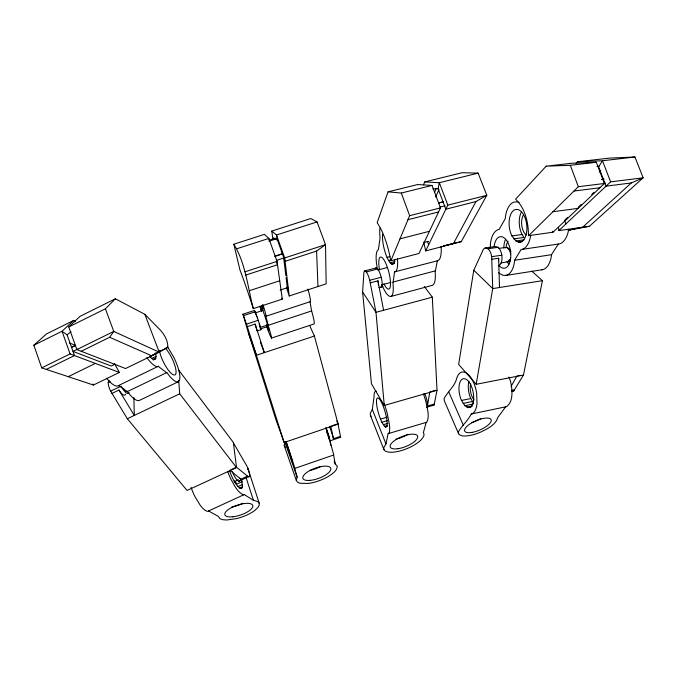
<?xml version="1.0" encoding="UTF-8"?>
<svg xmlns="http://www.w3.org/2000/svg" width="677" height="677" viewBox="0 0 677 677"><rect width="100%" height="100%" fill="white"/><g stroke="black" fill="none" stroke-linecap="round" stroke-linejoin="round"><path stroke-width="1.02" d="M255.347 312.943L263.091 310.184M229.545 470.642A15.038 4.062 65.7 0 0 239.717 487.889L241.071 488.396L242.036 487.956L242.552 486.611L241.681 480.01M259.291 323.919L260.967 329.733L257.099 331.002L255.136 324.097L247.317 326.669L284.145 442.513L338.128 424.115L314.399 336.037L309.727 325.662M490.266 247.68L490.427 243.762A23.289 12.034 82.5 0 1 498.467 229.528L499.11 229.503L505.33 218.51L505.389 217.275A24.11 12.821 83.5 0 1 513.97 202.084L517.313 201.814L519.124 202.55M296.323 480.475L284.205 445.534L284.924 442.073L297.127 477.167L296.323 480.475L297.567 482.193L300.106 483.293L308.247 483.437A21.706 7.853 -20.1 0 0 328.421 476.43C332.035 473.925 337.044 471.2 337.298 466.267L335.225 463.973L334.159 461.079M530.683 235.613A24.11 12.821 83.5 0 1 521.798 249.508L521.104 249.508L514.571 260.273L514.512 261.491A23.289 12.034 82.5 0 1 506.049 275.412L502.893 275.294L499.719 273.635A23.289 12.034 82.5 0 1 498.492 272.569M568.697 229.275A23.754 13.396 83.8 0 1 559.126 244.016L558.398 244.025L551.476 254.704L551.4 255.906A22.959 12.584 82.7 0 1 542.429 269.717L506.049 275.412M558.618 227.726L558.847 230.603L589.379 226.287L643.15 177.814L634.941 157.005L609.198 158.139L577.532 161.769L576.085 163.259M424.284 286.473L432.324 297.186L437.02 390.299L384.257 405.464L375.98 312.317L362.593 291.965L363.82 274.092A10.13 2.454 75.5 0 1 364.785 270.868L376.175 267.914L377.766 268.964A10.113 2.556 75.5 0 1 381.955 281.048A10.113 2.556 75.5 0 1 380.398 287.276M314.399 336.037L256.558 355.222L248.408 332.864L275.767 419.19L284.145 442.513M167.769 347.183C168.091 340.692 164.274 334.396 159.992 329.75L144.836 314.297L115.378 298.794L80.106 316.303L68.758 326.957L76.865 349.594L125.541 368.542L159.239 352.184L167.769 347.183L165.95 348.071M498.306 265.748A9.723 4.976 82.5 0 0 502.029 257.725A9.723 4.976 82.5 0 0 498.12 247.3L495.479 246.513L485.375 247.943A9.766 4.917 82.4 0 0 482.396 251.463L473.782 270.208L458.659 364.429L476.185 384.291L523.465 375.058L542.421 280.676L531.699 271.045M437.02 390.299L434.279 404.059L427.441 406.031L429.802 391.975L435.802 390.257M381.836 284.526A24.237 6.262 75.5 0 0 386.905 294.106L388.962 296.077L390.739 296.509A24.237 6.262 75.5 0 0 392.99 283.333L394.539 271.892L437.799 260.679A24.956 7.667 76.1 0 0 441.065 246.394M423.396 393.972A22.045 5.687 73.6 0 1 426.053 402.299C427.195 408.696 429.895 416.05 426.798 422.236L426.197 422.406L423.32 432.823L423.904 433.5L423.929 435.658C421.737 440.795 416.533 443.663 411.929 446.338A21.562 7.785 -21.9 0 1 392.118 452.261L388.302 452.109L385.509 451.246L383.952 449.714L370.488 415.543L370.217 413.325L372.325 409.475L374.042 396.917A22.214 4.934 73.7 0 1 376.099 391.171L376.42 391.348M476.185 384.291L492.729 288.588L491.671 256.685A9.766 4.917 82.4 0 0 487.982 248.747L485.375 247.943M149.338 356.144A17.153 4.993 63.2 0 0 151.53 358.209L153.425 359.292L154.881 359.318L155.812 358.302L155.922 353.521L150.396 356.204M178.5 369.837L233.303 442.36L236.552 467.595L187.072 490.453L127.327 418.741L110.664 391.171A9.986 3.368 63.6 0 1 108.218 382.564L109.107 380.559M425.681 250.896L445.855 209.201L438.087 188.688L439.331 182.722L478.123 173.126L486.805 195.289L461.257 241.638L425.681 250.896L423.768 242.112M383.952 449.714L383.741 447.615L385.966 443.917L388.116 433.644L426.197 422.406M390.739 296.509L432.129 285.423A24.033 7.142 75.6 0 0 435.167 272.146L437.367 260.628M510.729 257.709L508.918 261.525L500.972 262.989M432.764 405.472A9.173 2.437 73.7 0 0 433.965 405.117L434.279 404.059M388.048 191.845L377.157 222.64L379.518 226.516A33.689 8.716 75.8 0 1 390.206 257.835L390.857 260.806L418.97 253.486L440.482 207.898L432.002 185.439L417.65 184.542L388.048 191.845L401.3 193.038L432.002 185.439M390.857 260.806L409.636 215.684L401.3 193.038M423.506 184.846L424.716 181.927L462.154 172.703L478.123 173.126M434.431 192.513L436.081 188.79M435.607 197.032L438.967 189.594M447.836 205.123L445.855 209.201L475.973 201.551L486.805 195.289L447.836 205.123L439.331 182.722L424.716 181.927M475.973 201.551L453.395 243.678L443.35 245.963L451 243.965M508.918 261.525L509.823 259.892M510.991 386.55L516.949 375.963M511.55 391.484A8.852 4.443 78.2 0 0 513.775 390.883L523.465 375.058M458.617 433.788L444.34 400.826L444.07 398.719C447.514 391.636 454.775 386.432 456.67 378.451A21.605 10.062 78.2 0 1 462.721 371.901L465.48 372.477L468.315 374.483A21.605 10.062 78.2 0 1 476.642 392.965L477.023 403.788A21.605 10.062 78.2 0 1 472.334 413.723L471.251 414.002C467.942 420.722 462.002 425.478 458.405 431.799L458.617 433.788L460.123 435.193L462.823 435.92A21.055 7.337 -23.3 0 0 480.856 432.028C487.034 428.973 494.185 425.689 497.282 419.122L497.273 418.259L505.601 406.852L506.734 406.555C512.811 401.766 512.286 392.905 511.473 385.983A21.317 10.57 78 0 0 508.943 376.996M509.079 260.222L507.97 261.948L506.963 261.872M81.206 351.278L109.649 337.273L113.778 331.434L105.392 308.797L115.378 298.794M106.611 378.198A24.964 8.285 63 0 0 118.314 385.805L118.644 385.475L128.19 392.533A24.033 7.709 63.5 0 0 139.614 400.319L178.356 381.718L179.532 380.161L179.913 377.267A24.169 6.804 63.6 0 0 173.811 357.388L167.786 347.098M178.356 381.718A24.169 6.804 63.6 0 1 167.642 373.518L158.376 366.435A25.108 7.312 63.2 0 1 146.841 357.6M160.483 350.72L151.716 355.823L109.649 337.273M546.17 166.17L515.62 199.123L518.751 202.677A32.31 16.984 83.3 0 1 528.39 232.753L528.635 235.664L553.033 232.203L604.417 183.467L596.319 162.285L571.506 163.259L546.17 166.17L570.322 165.298L596.319 162.285M528.635 235.664L578.353 186.725L604.417 183.467M599.289 172.026L600.787 170.57M565.312 219.534L567.571 217.385M578.141 207.357L581.154 204.488M591.715 194.451L593.983 192.302M558.847 230.603L610.612 181.859L643.15 177.814L631.277 182.951L606.033 186.158L598.629 166.813L602.488 160.754L634.941 157.005M75.502 321.296L73.632 320.466L62.03 331.273L33.85 345.236L41.703 367.865L93.418 385.035L119.355 372.443L114.54 363.701M631.277 182.951L582.66 227.235L568.35 230.112M33.85 345.236L46.493 333.93L73.632 320.466M46.315 369.397L74.487 355.56L67.082 334.844L70.967 331.772M271.756 231.094L276.47 235.021L277.578 240.352L285.102 261.33L316.591 251.057L325.51 244.668L317.064 221.921L310.768 218.536L271.756 231.094L272.916 239.218M68.758 326.957L105.392 308.797M75.24 345.414L71.703 347.335M72.634 346.878L75.435 345.507M77.66 349.104L72.998 351.397L111.265 366.045L115.039 364.209M76.865 349.594L113.778 331.434L159.239 352.184L144.836 314.297M41.703 367.865L70.086 353.91L119.355 372.443M68.275 376.657L95.406 363.405M167.227 347.775L159.924 351.329A10.493 2.979 63.3 0 1 159.044 351.287M151.546 358.565L156.167 356.322M153.027 359.648L155.812 358.302M153.214 360.012L155.075 359.106M108.218 382.564L110.123 381.65M118.644 385.475L158.655 366.113M191.092 487.347A21.892 6.702 65.9 0 0 194.756 496.249L200.341 505.457A21.892 6.702 65.9 0 0 207.881 511.296L208.55 510.974L218.366 516.416L220.033 518.794L222.885 519.716L226.778 519.995L236.62 518.59A21.579 7.591 -18.5 0 0 255.221 510.094L257.844 507.555L259.198 505.169L259.181 503.113L257.776 501.513L253.443 500.345L244.27 494.548L243.678 494.836C237.195 492.391 234.377 485.003 231.06 479.451A22.002 5.941 65.7 0 1 227.65 471.412M110.664 391.171L121.149 386.127M111.942 393.439L118.932 390.079A9.994 3.3 63.6 0 0 125.626 394.302M127.504 391.518L166.974 372.485M178.703 380.356L179.701 393.794L127.327 418.741M504.898 247.824L506.853 247.435L507.868 247.985L510.56 250.879M238.372 479.705L235.503 481.025L236.391 484.3L242.129 481.652M237.788 486.67L242.578 484.461M239.252 488.134L242.552 486.611M240.487 488.439L242.146 487.677M230.798 469.83L236.501 467.206L248.383 476.803A9.19 2.42 65.8 0 0 249.525 473.663L248.417 469.677A9.19 2.42 65.8 0 0 245.362 463.457L233.353 442.75M229.85 470.261L240.961 479.198L247.469 476.21M238.642 481.271L248.383 476.803M208.55 510.974L244.27 494.548M297.127 477.167L294.723 468.425L333.753 454.978L328.65 436.31A22.223 1.346 71.2 0 0 325.772 427.974M329.564 426.603A9.258 0.567 71.3 0 1 333.431 438.721L340.446 436.335L337.975 423.76L331.688 425.892M330.088 440.829L340.59 437.249L340.446 436.335M268.134 325.324L311.615 310.938L310.015 301.73L265.849 316.303L268.498 326.5A24.431 0.999 71.6 0 1 271.435 338.111L314.018 323.961A24.338 1.997 71.7 0 0 311.962 312.114L311.615 310.938M260.459 328.895L267.483 326.576M280.168 290.061L287.877 287.53M289.214 295.976L326.162 283.832L325.51 244.668L284.695 257.937L289.214 295.976L286.439 287.327M253.325 308.636L282.284 299.116L277.037 261.373L268.854 238.414L264.428 234.36L233.827 244.219L239.937 269.911L241.503 274.1A33.968 1.109 71.6 0 1 252.369 305.733L253.325 308.636C247.672 287.056 245.683 263.48 233.827 244.219M248.408 332.949L242.941 314.204L254.586 310.396L256.854 316.523M242.941 314.204L243.525 315.6L255.221 311.767M243.525 315.6L246.487 324.156L258.225 320.297L259.773 325.138M260.205 327.414L267.931 324.875M245.759 275.074L277.502 264.749L276.605 262.211M249.28 290.721L279.728 280.769M274.498 256.312L282.224 253.807M276.969 260.213L284.695 257.7M245.015 271.782L277.037 261.373M317.064 221.921L276.47 235.021L284.695 257.937M237.009 248.687L268.854 238.414L269.438 241.071M269.294 240.14L275.285 238.211M269.074 241.147L276.563 238.727M275.488 256.16L282.25 253.977M381.87 422.236L384.519 426.366L385.619 427.102L386.457 426.832L386.982 425.588A15.182 3.377 73.7 0 0 384.968 411.32A15.182 3.377 73.7 0 0 378.968 398.567L377.893 397.932A15.182 3.377 73.7 0 0 380.499 419.122L381.87 422.236L387.464 420.603M383.241 424.707L387.913 423.345M384.519 426.366L387.329 425.545M385.391 426.95L387.269 426.4M380.499 419.122L387.016 417.227M426.518 407.266L433.965 405.117M388.116 433.644L388.649 433.5A22.214 4.934 73.7 0 0 389.393 424.293L387.278 413.579A22.214 4.934 73.7 0 0 383.986 403.416M364.785 270.868L366.325 271.934A10.13 2.454 75.5 0 1 369.718 280.27L375.98 312.317L432.324 297.186M392.804 282.114L435.015 270.935M378.849 287.598L382.911 286.523M370.285 282.842L377.944 280.837L383.597 310.286M381.481 284.915L390.917 282.436M382.657 234.242A17.196 4.595 75.9 0 0 387.032 257.353L388.598 260.501L390.527 260.002M388.598 260.501L390.164 262.803L395.004 261.542M390.164 262.803L391.636 264.089L394.547 263.328M369.718 280.27L381.202 277.265M423.472 242.637L428.507 241.334M387.032 257.353L389.918 256.608M366.325 271.934L377.766 268.964M377.715 270.03L387.168 267.576M399.972 238.846L429.413 231.289M407.96 219.703L438.561 211.952M438.442 202.948L443.435 201.695M439.999 207.069L444.992 205.808M409.636 215.684L440.482 207.898M438.374 203.142L443.367 201.898M452.033 243.737L461.257 241.638M471.251 414.002L505.601 406.852M468.272 407.562L471.082 406.987M464.871 405.709L468.662 407.664L470.397 407.19L471.861 405.743A14.759 6.872 78.2 0 0 472.935 391.12A14.759 6.872 78.2 0 0 465.725 379.052L463.838 378.629A14.759 6.872 78.2 0 0 461.477 400.437L464.871 405.709L473.155 404.008M466.775 407.156L472.385 406.005M461.477 400.437L470.777 398.558L473.587 403.035M463.06 403.416L472.368 401.52M589.379 226.287L568.113 230.332M511.567 390.35L514.622 389.74M511.744 391.298L513.775 390.883M517.99 375.76L520.063 375.363M473.782 270.208L492.729 288.588L542.421 280.676M514.571 260.273L551.476 254.704M522.136 249.356L558.398 244.025M491.671 256.685L501.826 255.204M491.874 259.232L498.653 258.242L499.491 287.522M518.269 242.036L520.554 242.002L522.678 240.86L524.489 238.668A16.476 8.759 83.4 0 0 526.071 221.159A16.476 8.759 83.4 0 0 517.49 209.438L515.205 209.599A16.476 8.759 83.4 0 0 511.939 235.951L515.967 240.978L518.269 242.036L522.339 241.452M520.08 242.011L522.128 241.714M513.809 238.896L523.956 237.458L522.069 234.521A16.409 8.869 83.5 0 1 521.552 211.766M515.967 240.978L524.1 239.81M487.982 248.747L498.12 247.3M498.822 248.391L505.837 247.384M511.939 235.951L522.069 234.521M568.511 230.112L570.389 229.841M552.906 211.723L578.133 208.355M573.952 191.041L599.881 187.766M603.368 183.247L605.356 182.993M601.878 179.363L603.867 179.117M601.701 179.566L603.689 179.32M596.962 166.525L598.976 166.288M577.532 161.769L602.488 160.754L610.612 181.859M432.992 188.841L438.087 188.688M541.744 269.7L542.429 269.717M509.722 250.735L510.204 250.769L506.853 247.435M391.636 264.089L392.905 264.258L393.887 263.302L394.513 261.263A17.196 4.595 75.9 0 0 394.708 259.359M394.539 271.892L394.928 271.951A25.167 6.728 75.9 0 0 397.441 258.749M294.723 468.425L294.791 468.442A22.307 0.508 71.4 0 0 292.396 460.267L289.02 449.926A22.307 0.508 71.4 0 0 286.176 441.539M69.486 342.994L75.206 345.253M273.584 237.855L277.578 240.352M67.082 334.844L62.03 331.273L70.086 353.91M310.015 301.73L310.184 301.866A25.294 2.149 71.8 0 0 307.959 289.087M508.825 248.992L510.907 251.573M370.488 415.543L371.165 416.245M507.868 247.985L510.686 251.023M179.701 393.794L236.552 467.595M265.849 316.303L265.959 316.455A25.396 1.075 71.6 0 0 263.074 304.862M284.205 445.534L285.491 447.379M271.435 338.111L269.861 334.937A24.431 0.999 71.6 0 1 266.704 326.585M118.932 390.079L134.308 415.441L133.868 397.619M384.257 405.464L371.453 383.791L362.593 291.965M255.347 312.723L256.295 314.974M260.967 329.733L260.307 328.286M328.844 438.197L329.344 439.043L329.242 438.104M262.363 306.816L263.421 308.847L263.023 306.469A17.357 0.736 71.6 0 0 262.566 304.752M448.868 392.152L463.423 425.444M336.731 420.891L338.128 424.115M372.325 409.475L385.966 443.917M260.323 342.046L264.343 352.658L255.136 324.097M509.654 250.388L510.703 253.96M570.322 165.298L578.353 186.725M427.602 241.782L428.676 244.693M564.559 220.253L565.913 223.935M552.686 231.246L553.033 232.203M326.297 428.905L328.963 437.02M93.054 384.037L93.418 385.035M288.597 290.831L287.192 286.887L286.075 277.646M281.92 298.1L282.284 299.116M256.558 315.397L257.472 318.325M286.016 441.632L292.515 461.773L285.525 442.191M257.378 317.767L258.225 320.297M261.483 311.251L260.044 306.749M246.487 324.156L247.317 326.669M259.181 503.113L247.875 468.391A21.224 8.099 -18.2 0 1 248.078 469.804M245.996 477.319L253.443 500.345M254.806 311.623L255.221 313.121M259.74 325.409L260.213 327.219M330.791 426.197L333.431 438.721M333.6 454.995L335.225 463.973M377.368 268.989L376.48 263.243A24.237 6.262 75.5 0 1 378.409 249.652L380.076 237.915A25.167 6.728 75.9 0 1 379.958 228.09M282.174 252.623L282.419 254.645M283.587 257.116L285.829 275.59M316.591 251.057L317.97 286.515M129.087 392.643A10.003 3.267 63.6 0 1 121.555 386.897M127.437 391.247A7.599 2.488 63.6 0 1 123.857 388.962M239.819 480.729A9.173 2.505 65.8 0 1 236.628 479.553A9.173 2.505 65.8 0 1 232.397 471.683M240.961 479.198A9.182 2.471 65.8 0 1 239.895 478.072M166.153 349.027A16.51 4.646 63.6 0 1 175.91 369.887A16.51 4.646 63.6 0 1 169.495 371.555A16.51 4.646 63.6 0 1 159.459 350.771M234.208 480.848A10.993 3.03 65.7 0 1 234.597 482.422M243.026 503.239A14.674 5.281 -18.4 0 1 231.652 507.031M156.277 353.098A10.485 3.013 63.2 0 1 155.388 353.064M498.653 258.242A9.74 4.959 82.4 0 1 498.5 260.67M494.125 246.53A15.909 8.226 82.5 0 1 504.636 238.236A15.909 8.226 82.5 0 1 510.289 260.383A15.909 8.226 82.5 0 1 498.974 265.519M508.867 264.013A15.85 8.327 82.5 0 1 507.428 262.058M503.823 248.019A15.85 8.327 82.5 0 1 505.617 239.286M526.114 235.063A12.008 6.491 83.5 0 1 523.304 215.142M510.255 261.06A11.594 6.093 82.5 0 1 509.265 259.934M506.125 247.35A11.594 6.093 82.5 0 1 508.122 241.198M474.12 399.963A10.764 5.103 78.2 0 1 470.769 383.918M470.777 398.558A14.708 6.973 78.2 0 1 469 381.244M480.763 418.555A14.319 5.111 -23.3 0 1 471.657 422.617M326.652 431.799A15.182 0.922 71.2 0 1 327.626 434.659M327.947 435.607A15.182 0.922 71.2 0 1 329.14 439.305M330.148 442.64A15.182 0.922 71.2 0 1 330.892 445.373M320.61 466.495A14.767 5.467 -20 0 1 310.142 470.397M326.043 427.796A9.266 0.542 71.4 0 1 329.022 436.623A9.266 0.542 71.4 0 1 330.054 441.159M340.59 437.249A9.258 0.635 71.3 0 1 340.269 437.317M261.297 305.843A16.697 0.685 71.6 0 1 268.397 327.685A16.697 0.685 71.6 0 1 266.399 324.664M261.779 311.158A16.697 0.685 71.6 0 1 260.307 306.469M407.96 434.296A14.666 5.416 -21.9 0 1 396.062 439.119M375.617 268.388A10.113 2.556 75.5 0 1 376.175 267.914M377.944 280.837A10.113 2.522 75.5 0 1 378.409 285.372M424.707 393.659A9.182 2.378 73.7 0 1 427.441 406.031M379.442 269.285A16.561 4.282 75.5 0 1 383.013 258.529A16.561 4.282 75.5 0 1 390.485 282.664A16.561 4.282 75.5 0 1 383.927 283.781M232.668 516.788A14.742 5.188 -18.5 0 0 252.859 505.677A14.742 5.188 -18.5 0 0 230.925 507.911A14.742 5.188 -18.5 0 0 232.668 516.788M472.097 432.391A14.386 5.018 -23.3 0 0 491.214 420.053A14.386 5.018 -23.3 0 0 470.363 423.709A14.386 5.018 -23.3 0 0 472.097 432.391M309.863 480.391A14.835 5.365 -20.1 0 0 330.867 468.882A14.835 5.365 -20.1 0 0 309.719 470.625A14.835 5.365 -20.1 0 0 309.863 480.391M397.881 448.716A14.733 5.323 -21.9 0 0 417.675 436.42A14.733 5.323 -21.9 0 0 396.13 439.517A14.733 5.323 -21.9 0 0 397.881 448.716"/></g></svg>
